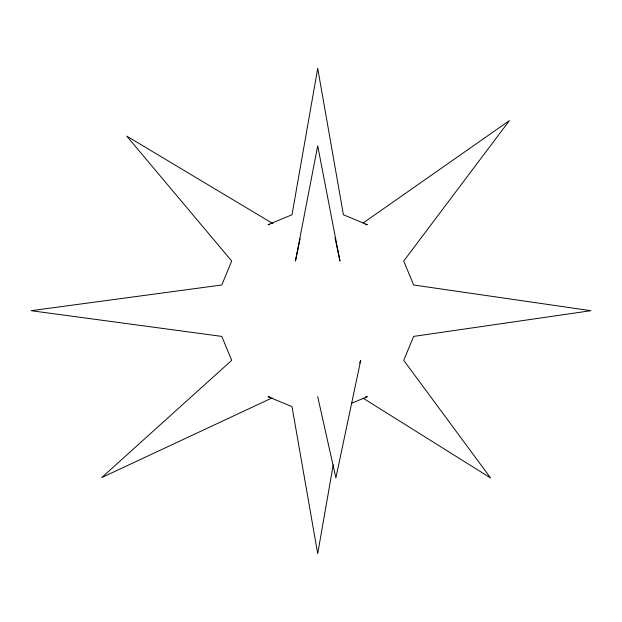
<?xml version="1.0" encoding="UTF-8"?>
<svg xmlns="http://www.w3.org/2000/svg" width="622" height="622" viewBox="0 0 622 622"><rect width="100%" height="100%" fill="white"/><g stroke="black" fill="none" stroke-linecap="round" stroke-linejoin="round"><path stroke-width="0.93" d="M333.236 464.852L317.71 553.634L292.006 406.625L268.051 396.704L269.746 396.704M300.131 238.716L295.45 261.038L317.71 145.812L339.97 261.038L335.001 237.837M359.687 363.03L360.713 360.348L335.888 477.89L317.71 396.704M363.1 223.018L509.402 120.621L403.717 261.038L413.638 284.993L590.9 310.697L413.638 336.401L403.717 360.348L490.595 477.96L363.178 398.243M272.071 397.932L101.689 477.587L231.703 360.348L221.782 336.401L31.1 310.697L221.782 284.993L231.703 261.038L126.795 136.148L273.042 223.695M351.399 403.32L367.369 396.704L365.674 396.704M269.746 224.69L268.051 224.69L292.006 214.761L317.71 68.366L343.414 214.761L367.369 224.69L365.674 224.69"/></g></svg>
